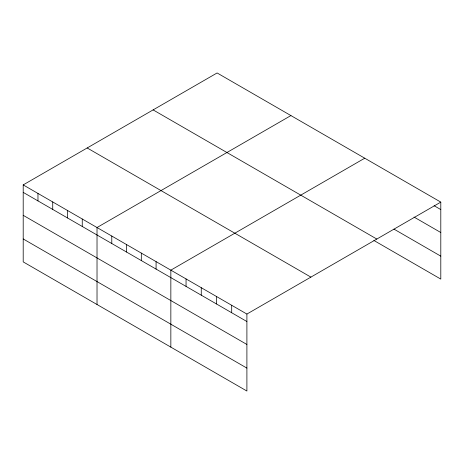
<?xml version="1.0" encoding="UTF-8"?>
<svg xmlns="http://www.w3.org/2000/svg" width="464" height="464" viewBox="0 0 464 464"><rect width="100%" height="100%" fill="white"/><g stroke="black" fill="none" stroke-linecap="round" stroke-linejoin="round"><path stroke-width="0.7" d="M23.2 184.904L246.9 314.058L246.9 391.042L23.2 261.887L23.2 184.904L217.1 72.958L440.8 202.113L440.8 279.096L373.868 240.451M290.922 115.577L97.022 227.522L97.022 304.512M364.739 158.201L170.845 270.147L170.845 347.13M246.9 314.058L440.8 202.113M434.107 205.714L440.8 209.583M414.027 217.065L440.8 232.522M393.948 229.106L440.8 256.157M153.114 109.898L376.814 239.053M87.186 147.964L310.886 277.112M23.2 192.374L246.9 321.529M23.2 215.313L246.9 344.468M23.2 238.948L246.9 368.103M231.693 305.277L231.693 312.748M216.479 296.49L216.479 303.961M201.266 287.709L201.266 295.179M186.052 278.928L186.052 286.398M156.078 261.621L156.078 269.091M141.317 253.095L141.317 260.565M126.55 244.574L126.55 252.045M111.783 236.048L111.783 243.519M82.256 219.002L82.256 226.473M67.495 210.476L67.495 217.947M52.728 201.95L52.728 209.421M37.967 193.43L37.967 200.9"/></g></svg>
